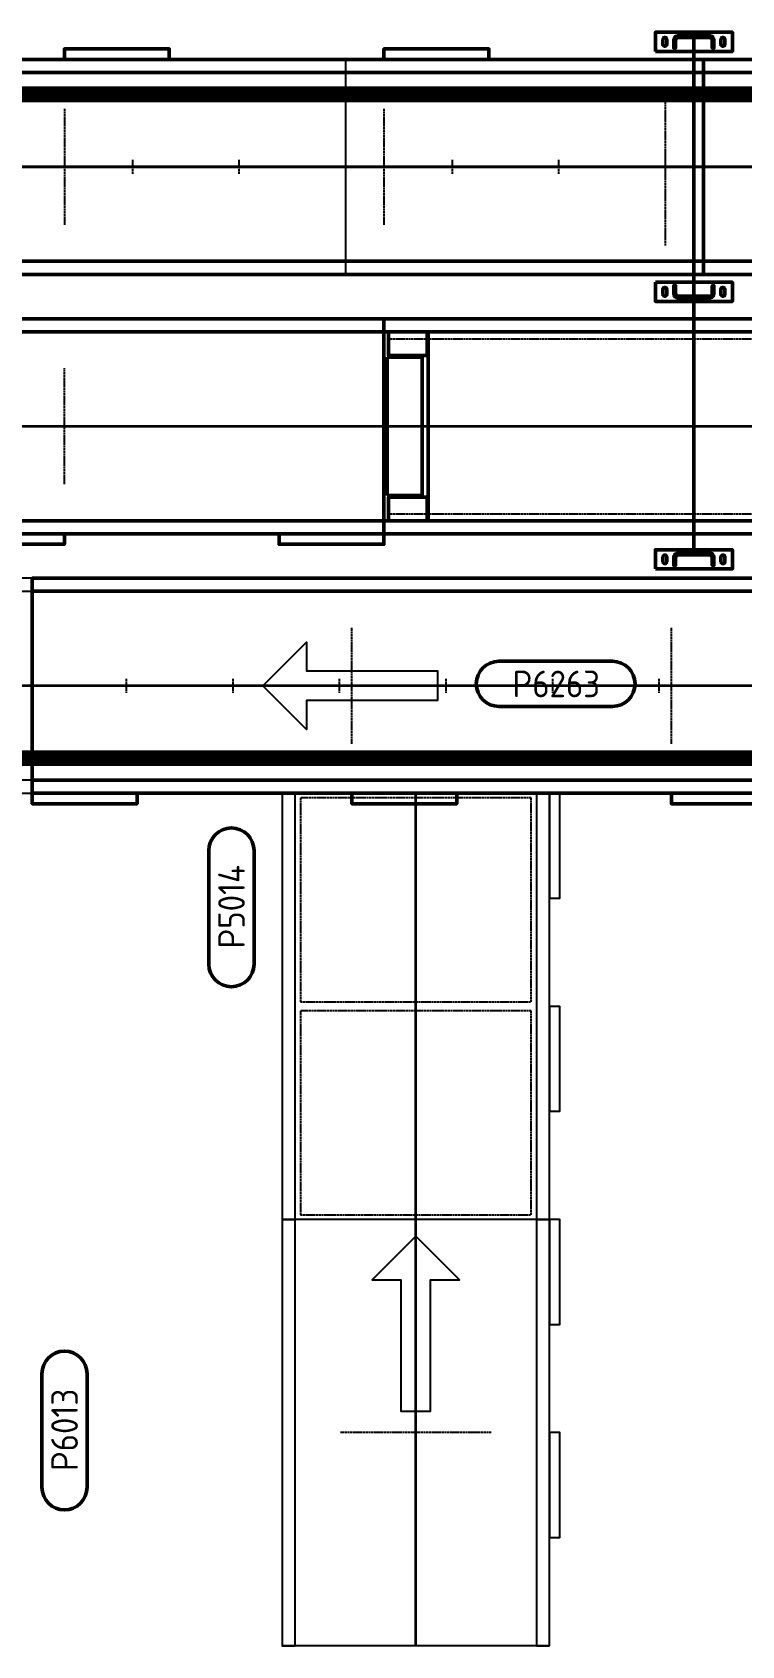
# Model space of a CAD drawing. Header units: millimetres. Extents: x 0 to 461941, y -159644 to 4828.
# Drawn here: x 193704 to 195734, y -42245 to -37630 of the extents above; entities that cross this region are included whole.
import ezdxf
from ezdxf.enums import TextEntityAlignment as Align

# ---------------------------------------------------------------- set-up
doc = ezdxf.new("R2010")
doc.units = ezdxf.units.MM
for name, pattern in [('Xref Conv Decant Empty Tote$0$AM_ISO02W050', [7.5, 6, -1.5]), ('Xref Conv Decant In$0$AM_ISO02W050', [7.5, 6, -1.5]), ('Xref Conv Decant Product Tote$0$AM_ISO02W050', [7.5, 6, -1.5])]:
    doc.linetypes.add(name, pattern=pattern)
for name, color, linetype in [('AM_BOR', 4, 'Continuous'), ('Xref Conv Decant Empty Tote$0$Conv - Empty Tote', 35, 'Continuous'), ('Xref Conv Decant Empty Tote$0$Conveyor Detail', 150, 'Continuous'), ('Xref Conv Decant Empty Tote$0$P_Number2', 4, 'Continuous'), ('Xref Conv Decant In$0$P_Number1', 4, 'Continuous'), ('Xref Conv Decant Product Tote$0$Conveyor Detail', 150, 'Continuous')]:
    doc.layers.add(name, color=color, linetype=linetype)
for name, color, linetype, lineweight in [('Xref Conv Decant Empty Tote$0$Cont 2.5', 7, 'Continuous', 50), ('Xref Conv Decant Empty Tote$0$Conveyor Centreline', 2, 'Continuous', 35), ('Xref Conv Decant Empty Tote$0$Hidden', 9, 'Xref Conv Decant Empty Tote$0$AM_ISO02W050', 25), ('Xref Conv Decant Empty Tote$0$Text', 40, 'Continuous', 35), ('Xref Conv Decant In$0$Cont 2.5', 7, 'Continuous', 50), ('Xref Conv Decant In$0$Conv Decant In Out', 5, 'Continuous', 50), ('Xref Conv Decant In$0$Conveyor Centreline', 2, 'Continuous', 35), ('Xref Conv Decant In$0$Hidden', 9, 'Xref Conv Decant In$0$AM_ISO02W050', 25), ('Xref Conv Decant In$0$Text', 40, 'Continuous', 35), ('Xref Conv Decant Product Tote$0$Conv- Product decant', 3, 'Continuous', 50), ('Xref Conv Decant Product Tote$0$Conveyor Centreline', 2, 'Continuous', 35), ('Xref Conv Decant Product Tote$0$Hidden', 9, 'Xref Conv Decant Product Tote$0$AM_ISO02W050', 25)]:
    doc.layers.add(name, color=color, linetype=linetype, lineweight=lineweight)
doc.styles.add('Xref Conv Decant Empty Tote$0$STANDARD', font='ISOCP.SHX')
doc.styles.add('Xref Conv Decant In$0$STANDARD', font='ISOCP.SHX')

# ---------------------------------------------------------------- blocks, each defined once
blk = doc.blocks.new('*U153')
blk.add_line((-307.5, 51206.4), (307.5, 51206.4))
for points in [[(-307.5, 0), (-307.5, 84124.8), (-270, 84124.8), (-270, 0)], [(270, 0), (270, 84124.8), (307.5, 84124.8), (307.5, 0)]]:
    blk.add_lwpolyline(points, close=True)
at = {"layer": 'Xref Conv Decant Empty Tote$0$Conveyor Centreline'}
blk.add_lwpolyline([(0, 0), (0, 84124.8)], dxfattribs=at)
at = {"layer": 'Xref Conv Decant Empty Tote$0$Conveyor Detail', "const_width": 45}
blk.add_lwpolyline([(207.5, 0), (207.5, 84124.8)], dxfattribs=at)
at = {"layer": 'Xref Conv Decant Empty Tote$0$Hidden'}
for p, q in [((-225, 52120.8), (225, 52120.8)), ((-20, 52120.8), (20, 52120.8)), ((-20, 51816), (20, 51816)), ((-20, 51511.2), (20, 51511.2)), ((-225, 51206.4), (225, 51206.4)), ((-20, 51206.4), (20, 51206.4)), ((-20, 50901.6), (20, 50901.6)), ((-20, 50596.8), (20, 50596.8))]:
    blk.add_line(p, q, dxfattribs=at)
blk = doc.blocks.new('*U154')
for points in [[(-307.5, 0), (-307.5, 43891.2), (-270, 43891.2), (-270, 0)], [(270, 0), (270, 43891.2), (307.5, 43891.2), (307.5, 0)]]:
    blk.add_lwpolyline(points, close=True)
at = {"layer": 'Xref Conv Decant Empty Tote$0$Conveyor Centreline'}
blk.add_lwpolyline([(0, 0), (0, 43891.2)], dxfattribs=at)
at = {"layer": 'Xref Conv Decant Empty Tote$0$Conveyor Detail', "const_width": 45}
blk.add_lwpolyline([(207.5, 0), (207.5, 43891.2)], dxfattribs=at)
at = {"layer": 'Xref Conv Decant Empty Tote$0$Hidden'}
for p, q in [((-20, 38404.8), (20, 38404.8)), ((-20, 38100), (20, 38100)), ((-20, 37795.2), (20, 37795.2)), ((-20, 37490.4), (20, 37490.4)), ((-20, 37185.6), (20, 37185.6)), ((-20, 36880.8), (20, 36880.8))]:
    blk.add_line(p, q, dxfattribs=at)
blk = doc.blocks.new('*U145')
at = {"color": 0, "linetype": 'Continuous'}
blk.add_lwpolyline([(0, 0), (125, 125), (125, 42.5), (500, 42.5), (500, -42.5), (125, -42.5), (125, -125)], close=True, dxfattribs=at)
blk = doc.blocks.new('Xref Conv Decant Empty Tote$0$Pno2')
at = {"layer": 'Xref Conv Decant Empty Tote$0$Cont 2.5', "lineweight": 50}
blk.add_lwpolyline([(-6.47, 2.55), (6.32, 2.55, -1), (6.32, -2.54), (-6.47, -2.54, -1)], format="xyb", close=True, dxfattribs=at)
at = {"layer": 'Xref Conv Decant Empty Tote$0$Text', "color": 7, "style": 'Xref Conv Decant Empty Tote$0$STANDARD'}
blk.add_attdef('PNO', text='', height=3, dxfattribs=at).set_placement((0, 0), align=Align.MIDDLE)
blk = doc.blocks.new('*U166')
for p, q in [((0, -382.5), (0, 382.5)), ((1219.2, -382.5), (1219.2, 382.5))]:
    blk.add_line(p, q)
for points in [[(0, 345), (1219.2, 345), (1219.2, 382.5), (0, 382.5)], [(0, -382.5), (1219.2, -382.5), (1219.2, -345), (0, -345)], [(609.6, -382.5), (309.6, -382.5), (309.6, -412.5), (609.6, -412.5)], [(1219.2, -382.5), (919.2, -382.5), (919.2, -412.5), (1219.2, -412.5)]]:
    blk.add_lwpolyline(points, close=True)
at = {"layer": 'Xref Conv Decant Empty Tote$0$Conveyor Centreline'}
blk.add_lwpolyline([(0, 0), (1219.2, 0)], dxfattribs=at)
at = {"layer": 'Xref Conv Decant Empty Tote$0$Hidden'}
for points in [[(13.1, -330), (596.5, -330), (596.5, 330), (13.1, 330)], [(622.7, -330), (1206.1, -330), (1206.1, 330), (622.7, 330)]]:
    blk.add_lwpolyline(points, close=True, dxfattribs=at)
blk = doc.blocks.new('*U165')
for p, q in [((-1219.2, -382.5), (-1219.2, 382.5)), ((0, -382.5), (0, 382.5))]:
    blk.add_line(p, q)
for points in [[(0, 345), (-1219.2, 345), (-1219.2, 382.5), (0, 382.5)], [(0, -382.5), (-1219.2, -382.5), (-1219.2, -345), (0, -345)], [(-1219.2, -382.5), (-919.2, -382.5), (-919.2, -412.5), (-1219.2, -412.5)], [(-609.6, -382.5), (-309.6, -382.5), (-309.6, -412.5), (-609.6, -412.5)]]:
    blk.add_lwpolyline(points, close=True)
at = {"layer": 'Xref Conv Decant Empty Tote$0$Conveyor Centreline'}
blk.add_lwpolyline([(0, 0), (-1219.2, 0)], dxfattribs=at)
at = {"layer": 'Xref Conv Decant Empty Tote$0$Hidden'}
for p, q in [((-609.6, -215.5), (-609.6, 215.5)), ((0, -215.5), (0, 215.5))]:
    blk.add_line(p, q, dxfattribs=at)
blk = doc.blocks.new('Xref Conv Decant Empty Tote')
at = {"layer": 'Xref Conv Decant Empty Tote$0$Conv - Empty Tote', "xscale": -1}
for name, p, rotation in [('*U153', (143395.2, -38015.1), 270), ('*U154', (232378.2, -39499.1), 90), ('*U165', (194801.8, -42245), 90), ('*U145', (194801.8, -41073.7), 90)]:
    blk.add_blockref(name, p, dxfattribs=dict(at, rotation=rotation))
at = {"layer": 'Xref Conv Decant Empty Tote$0$Conv - Empty Tote'}
blk.add_blockref('*U145', (194364, -39499.1), dxfattribs=at)
at = {"layer": 'Xref Conv Decant Empty Tote$0$Conv - Empty Tote', "rotation": 90}
blk.add_blockref('*U166', (194801.8, -41025.8), dxfattribs=at)
at = {"layer": 'Xref Conv Decant Empty Tote$0$P_Number2', "xscale": 25.4, "yscale": 25.4, "zscale": 25.4, "rotation": 90}
blk.add_blockref('Xref Conv Decant Empty Tote$0$Pno2', (194274.4, -40131.2), dxfattribs=at).add_auto_attribs({'PNO': 'P5014'})
blk = doc.blocks.new('*U279')
blk.add_line((-307.5, 32308.8), (307.5, 32308.8))
for points in [[(-307.5, 0), (-307.5, 32308.8), (-270, 32308.8), (-270, 0)], [(270, 0), (270, 32308.8), (307.5, 32308.8), (307.5, 0)]]:
    blk.add_lwpolyline(points, close=True)
at = {"layer": 'Xref Conv Decant Product Tote$0$Conveyor Centreline'}
blk.add_lwpolyline([(0, 0), (0, 32308.8)], dxfattribs=at)
at = {"layer": 'Xref Conv Decant Product Tote$0$Conveyor Detail', "const_width": 45}
blk.add_lwpolyline([(207.5, 0), (207.5, 32308.8)], dxfattribs=at)
blk = doc.blocks.new('*U296')
blk.add_line((7315.2, -307.5), (7315.2, 307.5))
blk.add_line((7315.2, -307.5), (7315.2, 307.5))
for points in [[(0, 270), (7315.2, 270), (7315.2, 307.5), (0, 307.5)], [(0, -307.5), (7315.2, -307.5), (7315.2, -270), (0, -270)], [(6400.8, -307.5), (6100.8, -307.5), (6100.8, -337.5), (6400.8, -337.5)], [(7315.2, -307.5), (7015.2, -307.5), (7015.2, -337.5), (7315.2, -337.5)]]:
    blk.add_lwpolyline(points, close=True)
at = {"layer": 'Xref Conv Decant Product Tote$0$Conveyor Centreline'}
blk.add_lwpolyline([(0, 0), (7315.2, 0)], dxfattribs=at)
at = {"layer": 'Xref Conv Decant Product Tote$0$Hidden'}
blk.add_line((6400.8, -166), (6400.8, 166), dxfattribs=at)
blk = doc.blocks.new('*U300')
at = {"lineweight": 50}
for p, q in [((260, 307.5), (0, 307.5)), ((13, 270), (13, 202.5)), ((124, 202.5), (124, 270)), ((109, 197.5), (9, 197.5)), ((9, 197.5), (9, -197.5)), ((124, 202.5), (13, 202.5)), ((109, 197.5), (109, -197.5)), ((109, -197.5), (9, -197.5)), ((124, -202.5), (13, -202.5)), ((13, -270), (13, -202.5)), ((124, -202.5), (124, -270))]:
    blk.add_line(p, q, dxfattribs=at)
blk.add_line((126, 270), (126, -270))
blk.add_line((126, 270), (126, -270))
for points in [[(0, 307.5), (27043.3, 307.5), (27043.3, 270), (0, 270)], [(0, -270), (27043.3, -270), (27043.3, -307.5), (0, -307.5)]]:
    blk.add_lwpolyline(points, close=True)
at = {"layer": 'Xref Conv Decant Product Tote$0$Conveyor Centreline'}
blk.add_lwpolyline([(0, 0), (27043.3, 0)], dxfattribs=at)
at = {"layer": 'Xref Conv Decant Product Tote$0$Hidden'}
for p, q in [((17.5, 250), (27025.8, 250)), ((17.5, -250), (27025.8, -250))]:
    blk.add_line(p, q, dxfattribs=at)
blk = doc.blocks.new('*U298')
for p, q in [((-2743.2, 307.5), (-2743.2, -307.5)), ((0, 307.5), (0, -307.5))]:
    blk.add_line(p, q)
for points in [[(-2743.2, 307.5), (-2443.2, 307.5), (-2443.2, 337.5), (-2743.2, 337.5)], [(-1828.8, 307.5), (-1528.8, 307.5), (-1528.8, 337.5), (-1828.8, 337.5)], [(-914.4, 307.5), (-614.4, 307.5), (-614.4, 337.5), (-914.4, 337.5)], [(0, 307.5), (-2743.2, 307.5), (-2743.2, 270), (0, 270)], [(0, -270), (-2743.2, -270), (-2743.2, -307.5), (0, -307.5)]]:
    blk.add_lwpolyline(points, close=True)
at = {"layer": 'Xref Conv Decant Product Tote$0$Conveyor Centreline'}
blk.add_lwpolyline([(0, 0), (-2743.2, 0)], dxfattribs=at)
at = {"layer": 'Xref Conv Decant Product Tote$0$Hidden'}
for p, q in [((-1828.8, 166), (-1828.8, -166)), ((-914.4, 166), (-914.4, -166)), ((0, 166), (0, -166))]:
    blk.add_line(p, q, dxfattribs=at)
blk = doc.blocks.new('Xref Conv Decant Product Tote$0$SLOT BPLATE')
blk.add_lwpolyline([(-5.5, -7, 1), (5.5, -7), (5.5, 7, 1), (-5.5, 7)], format="xyb", close=True)
blk = doc.blocks.new('Xref Conv Decant Product Tote$0$BASE PLATE - TV')
blk.add_lwpolyline([(-110, 42.5), (110, 42.5), (110, -12.5), (-110, -12.5)], close=True)
blk.add_blockref('Xref Conv Decant Product Tote$0$SLOT BPLATE', (-83, 15))
at = {"xscale": -1}
blk.add_blockref('Xref Conv Decant Product Tote$0$SLOT BPLATE', (83, 15), dxfattribs=at)
blk = doc.blocks.new('Xref Conv Decant Product Tote$0$CHANNEL 115W- TV')
blk.add_lwpolyline([(57.5, 12.5, -0.414214), (45, 0), (-45, 0, -0.414214), (-57.5, 12.5), (-57.5, 35), (-52.5, 35), (-52.5, 12.5, 0.414214), (-45, 5), (45, 5, 0.414214), (52.5, 12.5), (52.5, 35), (57.5, 35)], format="xyb", close=True)
at = {"layer": 'Xref Conv Decant Product Tote$0$Hidden'}
for p, q in [((-27.5, 5), (-27.5, 0)), ((27.5, 5), (27.5, 0))]:
    blk.add_line(p, q, dxfattribs=at)
blk = doc.blocks.new('Xref Conv Decant Product Tote$0$STAND WMNT - TV')
for name, p in [('Xref Conv Decant Product Tote$0$BASE PLATE - TV', (0, 2.5)), ('Xref Conv Decant Product Tote$0$CHANNEL 115W- TV', (0, 0))]:
    blk.add_blockref(name, p)
blk = doc.blocks.new('*U382')
blk.add_line((5, 0), (745, 0))
at = {"rotation": 270}
blk.add_blockref('Xref Conv Decant Product Tote$0$STAND WMNT - TV', (0, 0), dxfattribs=at)
at = {"xscale": -1, "rotation": 90}
blk.add_blockref('Xref Conv Decant Product Tote$0$STAND WMNT - TV', (750, 0), dxfattribs=at)
blk = doc.blocks.new('Xref Conv Decant Product Tote$0$A$C3C53791A')
blk.add_line((110, 775), (110, 45))
at = {"rotation": 90}
blk.add_blockref('*U382', (110, 775), dxfattribs=at)
at = {"xscale": -1, "rotation": 180}
blk.add_blockref('Xref Conv Decant Product Tote$0$STAND WMNT - TV', (110, 45), dxfattribs=at)
blk = doc.blocks.new('Xref Conv Decant Product Tote')
at = {"layer": 'Xref Conv Decant Product Tote$0$Conv- Product decant'}
for name, p in [('Xref Conv Decant Product Tote$0$A$C3C53791A', (195487.5, -39165.1)), ('*U298', (195625.2, -38015.1)), ('*U296', (187395.6, -38757.1)), ('*U300', (194710.8, -38757.1))]:
    blk.add_blockref(name, p, dxfattribs=at)
at = {"layer": 'Xref Conv Decant Product Tote$0$Conv- Product decant', "rotation": 89.99999999999999}
blk.add_blockref('*U279', (227934, -38015.1), dxfattribs=at)
blk = doc.blocks.new('*U428')
for p, q in [((-2743.2, -307.5), (-2743.2, 307.5)), ((0, -307.5), (0, 307.5))]:
    blk.add_line(p, q)
for points in [[(0, 270), (-2743.2, 270), (-2743.2, 307.5), (0, 307.5)], [(0, -307.5), (-2743.2, -307.5), (-2743.2, -270), (0, -270)], [(-2743.2, -307.5), (-2443.2, -307.5), (-2443.2, -337.5), (-2743.2, -337.5)], [(-1828.8, -307.5), (-1528.8, -307.5), (-1528.8, -337.5), (-1828.8, -337.5)], [(-914.4, -307.5), (-614.4, -307.5), (-614.4, -337.5), (-914.4, -337.5)]]:
    blk.add_lwpolyline(points, close=True)
at = {"layer": 'Xref Conv Decant In$0$Conveyor Centreline'}
blk.add_lwpolyline([(0, 0), (-2743.2, 0)], dxfattribs=at)
at = {"layer": 'Xref Conv Decant In$0$Hidden'}
for p, q in [((-1828.8, -166), (-1828.8, 166)), ((-914.4, -166), (-914.4, 166)), ((0, -166), (0, 166))]:
    blk.add_line(p, q, dxfattribs=at)
blk = doc.blocks.new('Xref Conv Decant In$0$Pno2')
at = {"layer": 'Xref Conv Decant In$0$Cont 2.5', "lineweight": 50}
blk.add_lwpolyline([(-6.47, 2.55), (6.32, 2.55, -1), (6.32, -2.54), (-6.47, -2.54, -1)], format="xyb", close=True, dxfattribs=at)
at = {"layer": 'Xref Conv Decant In$0$Text', "color": 7, "style": 'Xref Conv Decant In$0$STANDARD'}
blk.add_attdef('PNO', text='', height=3, dxfattribs=at).set_placement((0, 0), align=Align.MIDDLE)
blk = doc.blocks.new('Xref Conv Decant In')
at = {"layer": 'Xref Conv Decant In$0$Conv Decant In Out'}
blk.add_blockref('*U428', (196447.7, -39499.1), dxfattribs=at)
at = {"layer": 'Xref Conv Decant In$0$P_Number1', "xscale": 25.4, "yscale": 25.4, "zscale": 25.4}
blk.add_blockref('Xref Conv Decant In$0$Pno2', (195203.9, -39493.9), dxfattribs=at).add_auto_attribs({'PNO': 'P6263'})
at = {"layer": 'Xref Conv Decant In$0$P_Number1', "xscale": 25.4, "yscale": 25.4, "zscale": 25.4, "rotation": 90}
blk.add_blockref('Xref Conv Decant In$0$Pno2', (193796.8, -41627.6), dxfattribs=at).add_auto_attribs({'PNO': 'P6013'})

msp = doc.modelspace()

# ---------------------------------------------------------------- block references
for name in ['Xref Conv Decant Empty Tote', 'Xref Conv Decant Product Tote']:
    msp.add_blockref(name, (0, 0))
at = {"layer": 'AM_BOR'}
for name in ['Xref Conv Decant Product Tote', 'Xref Conv Decant In']:
    msp.add_blockref(name, (0, 0), dxfattribs=at)

doc.saveas('drawing.dxf')
